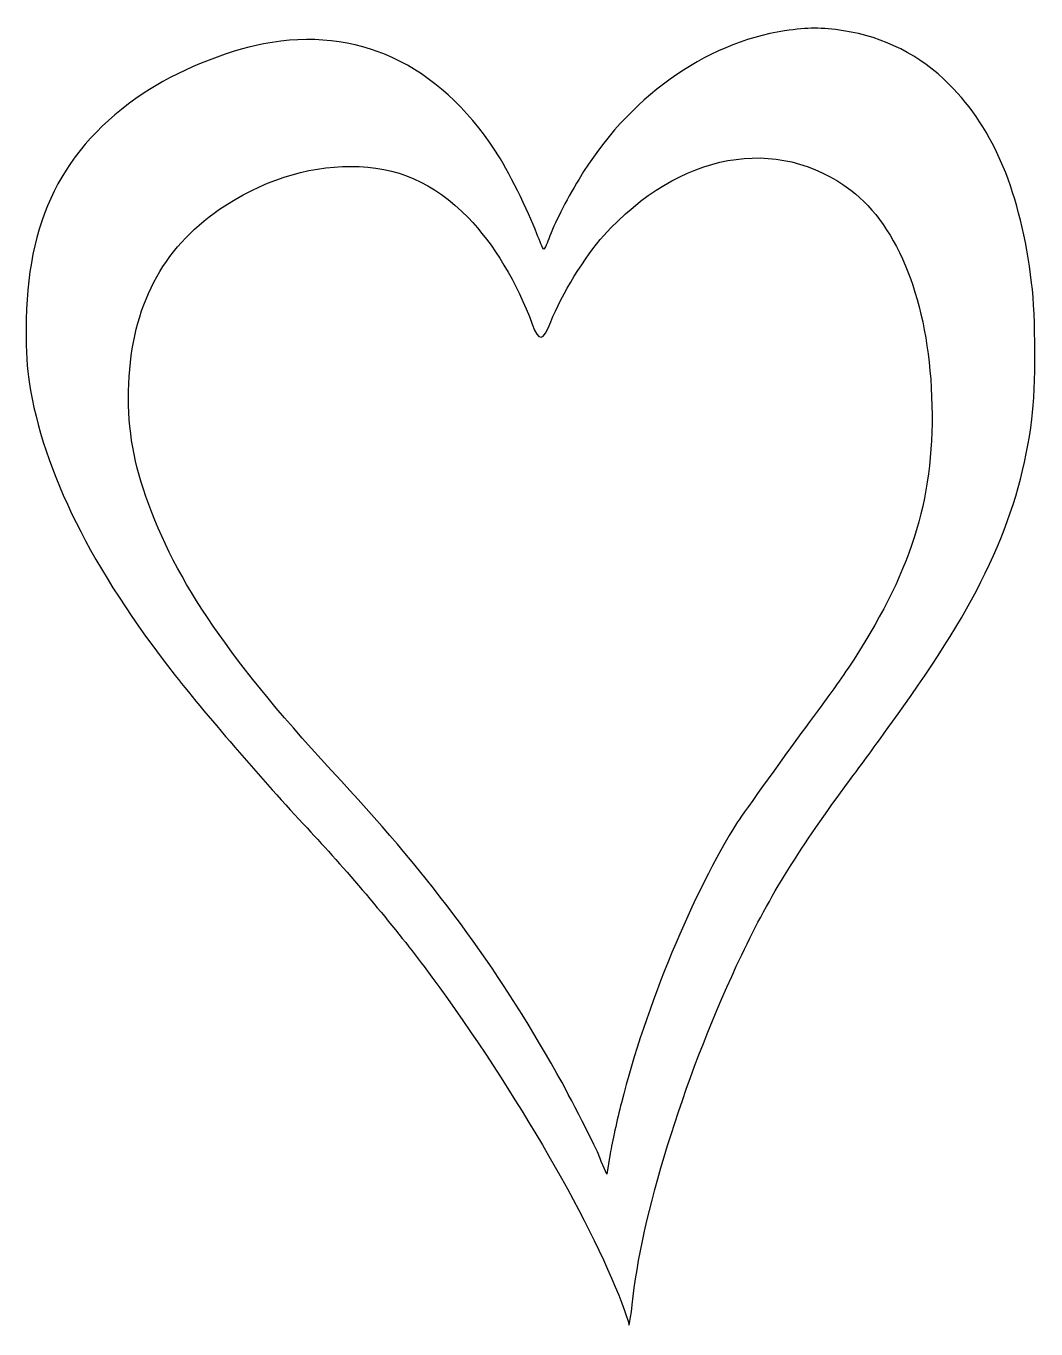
# Model space of a CAD drawing. Header units: centimetres. Extents: x -13.4 to 1, y -12.3 to 6.4.
import ezdxf

# ---------------------------------------------------------------- set-up
doc = ezdxf.new("R2010")
doc.units = ezdxf.units.CM
doc.header["$MEASUREMENT"] = 0
doc.layers.add('Layer 1', color=7, linetype='Continuous')

msp = doc.modelspace()

# ---------------------------------------------------------------- linework, layer by layer
at = {"layer": 'Layer 1'}
for points, knots in [([(-4.79443, -12.1744), (-4.79558, -12.15558), (-4.83978, -12.02461), (-4.89265, -11.88336), (-4.89265, -11.88336), (-5.34442, -10.67641), (-6.524, -8.66798), (-7.71624, -7.07571), (-7.71624, -7.07571), (-8.14009, -6.50964), (-8.82025, -5.70218), (-9.33202, -5.15749), (-9.33202, -5.15749), (-9.92034, -4.53133), (-10.82191, -3.49042), (-11.26847, -2.92176), (-11.26847, -2.92176), (-12.4659, -1.39693), (-13.15464, -0.01363), (-13.35649, 1.27189), (-13.35649, 1.27189), (-13.38522, 1.45486), (-13.40003, 1.7123), (-13.39986, 2.02595), (-13.39986, 2.02595), (-13.39902, 3.57755), (-12.88696, 4.60738), (-11.72652, 5.39127), (-11.72652, 5.39127), (-11.27107, 5.69894), (-10.54816, 5.99701), (-10.00881, 6.09951), (-10.00881, 6.09951), (-8.67256, 6.35348), (-7.52088, 5.82105), (-6.69455, 4.56731), (-6.69455, 4.56731), (-6.52537, 4.31062), (-6.22622, 3.71269), (-6.10482, 3.38856), (-6.10482, 3.38856), (-6.06394, 3.27942), (-6.02255, 3.18061), (-6.01283, 3.169), (-6.01283, 3.169), (-6.00312, 3.15738), (-5.968, 3.22286), (-5.93479, 3.31452), (-5.93479, 3.31452), (-5.855, 3.53471), (-5.69896, 3.84392), (-5.50353, 4.16908), (-5.50353, 4.16908), (-4.81328, 5.31754), (-3.70613, 6.11507), (-2.56729, 6.28417), (-2.56729, 6.28417), (-2.22313, 6.33527), (-2.04878, 6.33581), (-1.72735, 6.28677), (-1.72735, 6.28677), (-1.14483, 6.19788), (-0.63427, 5.93904), (-0.21556, 5.52034), (-0.21556, 5.52034), (0.42685, 4.87793), (0.80302, 3.97121), (0.95974, 2.68741), (0.95974, 2.68741), (1.01937, 2.199), (1.02131, 1.20413), (0.96354, 0.74066), (0.96354, 0.74066), (0.79756, -0.59105), (0.27458, -1.76207), (-0.86468, -3.35304), (-0.86468, -3.35304), (-1.33738, -4.01316), (-1.36272, -4.04801), (-1.64065, -4.42041), (-1.64065, -4.42041), (-2.34611, -5.36566), (-2.77487, -6.05847), (-3.18033, -6.9083), (-3.18033, -6.9083), (-3.95414, -8.5302), (-4.58034, -10.50108), (-4.72987, -11.7853), (-4.72987, -11.7853), (-4.77079, -12.13676), (-4.78975, -12.25105), (-4.79443, -12.1744)], [0, 0, 0, 0, 0.04166667, 0.04166667, 0.04166667, 0.04166667, 0.08333333, 0.08333333, 0.08333333, 0.08333333, 0.125, 0.125, 0.125, 0.125, 0.16666667, 0.16666667, 0.16666667, 0.16666667, 0.20833333, 0.20833333, 0.20833333, 0.20833333, 0.25, 0.25, 0.25, 0.25, 0.29166667, 0.29166667, 0.29166667, 0.29166667, 0.33333333, 0.33333333, 0.33333333, 0.33333333, 0.375, 0.375, 0.375, 0.375, 0.41666667, 0.41666667, 0.41666667, 0.41666667, 0.45833333, 0.45833333, 0.45833333, 0.45833333, 0.5, 0.5, 0.5, 0.5, 0.54166667, 0.54166667, 0.54166667, 0.54166667, 0.58333333, 0.58333333, 0.58333333, 0.58333333, 0.625, 0.625, 0.625, 0.625, 0.66666667, 0.66666667, 0.66666667, 0.66666667, 0.70833333, 0.70833333, 0.70833333, 0.70833333, 0.75, 0.75, 0.75, 0.75, 0.79166667, 0.79166667, 0.79166667, 0.79166667, 0.83333333, 0.83333333, 0.83333333, 0.83333333, 0.875, 0.875, 0.875, 0.875, 0.91666667, 0.91666667, 0.91666667, 0.91666667, 1, 1, 1, 1]), ([(-4.8991, -9.0204), (-4.55718, -7.66033), (-3.87001, -6.0012), (-3.2389, -5.01196), (-3.2389, -5.01196), (-3.1602, -4.88862), (-2.49967, -3.968), (-2.21379, -3.58321), (-2.21379, -3.58321), (-1.88855, -3.14547), (-1.72133, -2.90996), (-1.57625, -2.68539), (-1.57625, -2.68539), (-0.72182, -1.36271), (-0.41664, -0.33131), (-0.46787, 1.0606), (-0.46787, 1.0606), (-0.51743, 2.40701), (-0.94223, 3.49324), (-1.62058, 4.00806), (-1.62058, 4.00806), (-2.6755, 4.80868), (-4.07218, 4.55305), (-5.14989, 3.3621), (-5.14989, 3.3621), (-5.41336, 3.07094), (-5.75636, 2.513), (-5.90624, 2.13179), (-5.90624, 2.13179), (-6.01855, 1.84615), (-6.07779, 1.83819), (-6.17145, 2.09617), (-6.17145, 2.09617), (-6.38338, 2.67993), (-6.73053, 3.25605), (-7.0888, 3.61858), (-7.0888, 3.61858), (-7.59225, 4.12802), (-8.09158, 4.34569), (-8.76527, 4.34941), (-8.76527, 4.34941), (-9.39404, 4.35289), (-10.04963, 4.13811), (-10.63557, 3.73667), (-10.63557, 3.73667), (-11.46151, 3.17082), (-11.88614, 2.35516), (-11.9325, 1.24543), (-11.9325, 1.24543), (-11.95615, 0.67933), (-11.88235, 0.1907), (-11.68958, -0.36282), (-11.68958, -0.36282), (-11.26479, -1.58261), (-10.48191, -2.7231), (-8.89756, -4.43019), (-8.89756, -4.43019), (-7.59628, -5.83229), (-6.6936, -7.05542), (-5.81847, -8.60238), (-5.81847, -8.60238), (-5.65602, -8.88955), (-5.21985, -9.74044), (-5.21985, -9.77018), (-5.21985, -9.77018), (-5.21985, -9.7774), (-5.1946, -9.84085), (-5.16373, -9.91118), (-5.16373, -9.91118), (-5.16373, -9.91118), (-5.10762, -10.03905), (-5.10762, -10.03905), (-5.10762, -10.03905), (-5.10762, -10.03905), (-5.05823, -9.74801), (-5.05823, -9.74801), (-5.05823, -9.74801), (-5.03107, -9.58793), (-4.95946, -9.26051), (-4.8991, -9.0204)], [0, 0, 0, 0, 0.04761905, 0.04761905, 0.04761905, 0.04761905, 0.0952381, 0.0952381, 0.0952381, 0.0952381, 0.14285714, 0.14285714, 0.14285714, 0.14285714, 0.19047619, 0.19047619, 0.19047619, 0.19047619, 0.23809524, 0.23809524, 0.23809524, 0.23809524, 0.28571429, 0.28571429, 0.28571429, 0.28571429, 0.33333333, 0.33333333, 0.33333333, 0.33333333, 0.38095238, 0.38095238, 0.38095238, 0.38095238, 0.42857143, 0.42857143, 0.42857143, 0.42857143, 0.47619048, 0.47619048, 0.47619048, 0.47619048, 0.52380952, 0.52380952, 0.52380952, 0.52380952, 0.57142857, 0.57142857, 0.57142857, 0.57142857, 0.61904762, 0.61904762, 0.61904762, 0.61904762, 0.66666667, 0.66666667, 0.66666667, 0.66666667, 0.71428571, 0.71428571, 0.71428571, 0.71428571, 0.76190476, 0.76190476, 0.76190476, 0.76190476, 0.80952381, 0.80952381, 0.80952381, 0.80952381, 0.85714286, 0.85714286, 0.85714286, 0.85714286, 0.9047619, 0.9047619, 0.9047619, 0.9047619, 1, 1, 1, 1])]:
    msp.add_open_spline(points, degree=3, knots=knots, dxfattribs=at)

doc.saveas('drawing.dxf')
